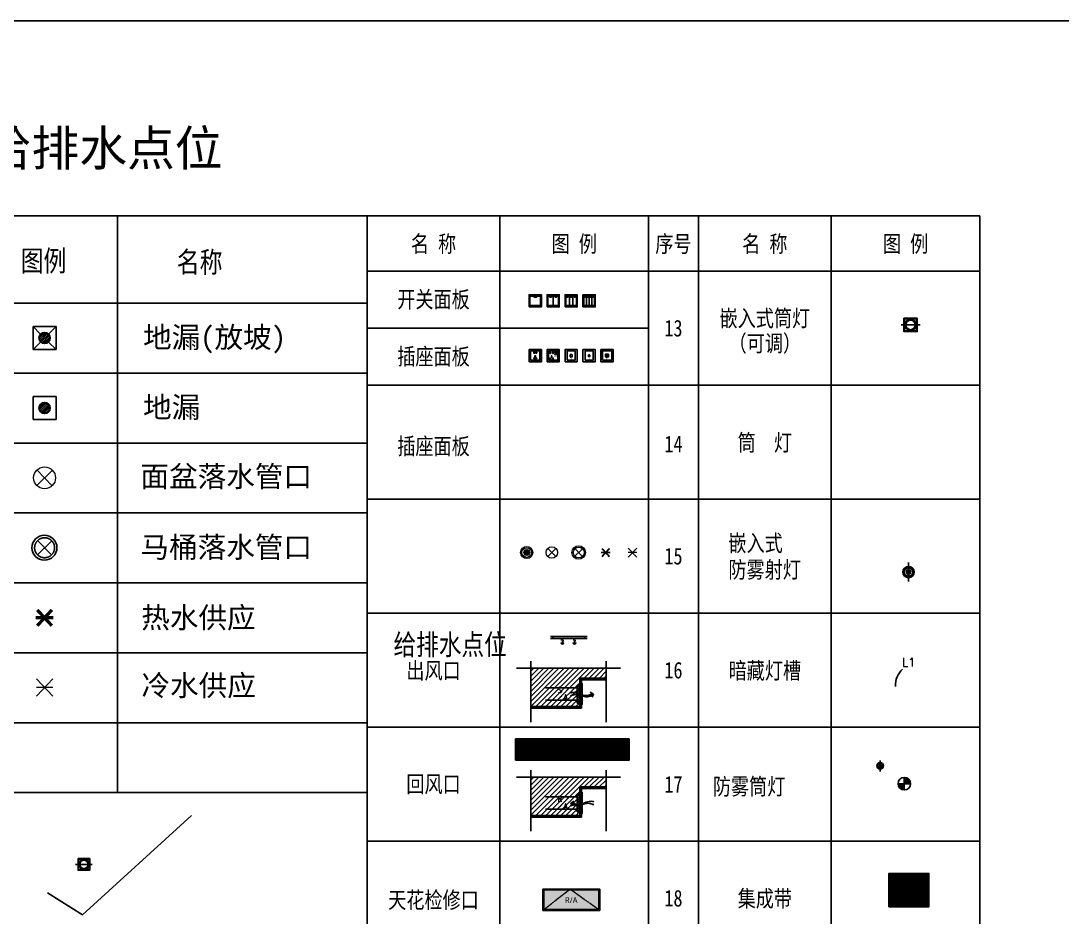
# Model space of a CAD drawing. Header units: millimetres. Extents: x -108767 to 78913, y -380878 to 1470.
# Drawn here: x -78314 to -74559, y -191854 to -188623 of the extents above; entities that cross this region are included whole.
import ezdxf
from ezdxf.enums import TextEntityAlignment as Align

# ---------------------------------------------------------------- set-up
doc = ezdxf.new("R2010")
doc.units = ezdxf.units.MM
doc.header["$LTSCALE"] = 10
for name, pattern in [('ACAD_ISO02W100', [15, 12, -3]), ('CONTINOUS', [0]), ('DASH', [0.35, 0.25, -0.1]), ('DOTE', [2.42, 2, -0.2, 0.02, -0.2])]:
    doc.linetypes.add(name, pattern=pattern)
for name, color, linetype in [('0-TQ', 4, 'Continuous'), ('00-完成面(垂直面)', 43, 'Continuous'), ('ID_Anno_Hex', 3, 'Continuous'), ('ID_DETAIL_PEN 4', 5, 'CONTINOUS'), ('ID_Elev_Pen 8', 8, 'Continuous'), ('NW-01-wall(原有墙体)', 255, 'Continuous'), ('NW-04-light(天花灯具)', 1, 'Continuous'), ('NW-开关插座', 117, 'Continuous'), ('NW-开关面板', 147, 'Continuous'), ('NW-暖通设备', 161, 'Continuous'), ('NW-暖通风口', 33, 'Continuous'), ('PM-09灯具', 1, 'Continuous'), ('PM-26地漏', 4, 'Continuous'), ('T-T-R', 193, 'Continuous'), ('动态库', 51, 'Continuous'), ('文本-30', 7, 'Continuous'), ('检修口', 251, 'ACAD_ISO02W100')]:
    doc.layers.add(name, color=color, linetype=linetype)
for name, color, linetype, lineweight in [('NW-给排水', 1, 'Continuous', 0), ('标注(布局)。', 126, 'Continuous', 0), ('给排水点(可见)。', 1, 'Continuous', 0)]:
    doc.layers.add(name, color=color, linetype=linetype, lineweight=lineweight)
doc.styles.add('163', font='', dxfattribs={"width": 0.99})
doc.styles.add('romans', font='romans.shx', dxfattribs={"width": 0.85})
doc.styles.add('SIMPLEXX', font='simplex.shx', dxfattribs={"width": 0.8, "bigfont": 'bigfont.shx'})
doc.styles.add('宋体', font='', dxfattribs={"width": 0.8})
doc.styles.add('注解-01', font='', dxfattribs={"width": 0.8, "height": 3.5})
doc.styles.add('黑体', font='', dxfattribs={"width": 0.8, "height": 3})
doc.styles.get('163').set_extended_font_data('SimSun')
doc.styles.get('宋体').set_extended_font_data('SimSun')
doc.styles.get('注解-01').set_extended_font_data('SimSun')
doc.styles.get('黑体').set_extended_font_data('Microsoft YaHei')

# ---------------------------------------------------------------- blocks, each defined once
blk = doc.blocks.new('嵌入式射灯1')
at = {"color": 250, "linetype": 'DOTE', "ltscale": 30}
blk.add_line((0, 100), (0, -100), dxfattribs=at)
blk.add_lwpolyline([(-100, 0, 0, 0, 0), (100, 0, 30, 0, 0), (155, 0, 0, 0, 0)], format="xyseb", dxfattribs=at)
blk.add_circle((0, 0), 60)
at = {"color": 250}
blk.add_circle((0, 0), 50, dxfattribs=at)
blk = doc.blocks.new('*U234')
at = {"layer": 'NW-04-light(天花灯具)', "color": 1, "ltscale": 15}
blk.add_lwpolyline([(150844.17, -14074.61), (150848.37, -14074.61), (150848.37, -14078.82), (150844.17, -14078.82)], close=True, dxfattribs=at)
at = {"layer": 'NW-04-light(天花灯具)', "color": 8, "ltscale": 15}
blk.add_lwpolyline([(150844.38, -14074.82), (150848.16, -14074.82), (150848.16, -14078.61), (150844.38, -14078.61)], close=True, dxfattribs=at)
at = {"layer": 'NW-04-light(天花灯具)', "color": 1, "linetype": 'DASH', "ltscale": 15, "xscale": 0.03, "yscale": 0.03, "zscale": 0.03, "rotation": 89.99999997803657}
blk.add_blockref('嵌入式射灯1', (150846.27, -14076.71), dxfattribs=at)
blk = doc.blocks.new('*U67')
at = {"color": 8}
blk.add_lwpolyline([(-38, 10), (38, 10), (38, 76), (-38, 76)], close=True, dxfattribs=at)
at = {"color": 250}
blk.add_lwpolyline([(-10, 67.9), (10, 67.9), (10, 69.9), (-10, 69.9)], close=True, dxfattribs=at)
at = {"layer": 'NW-开关面板'}
blk.add_lwpolyline([(-43, 0), (43, 0), (43, 86), (-43, 86)], close=True, dxfattribs=at)
blk = doc.blocks.new('*U68')
at = {"color": 250}
blk.add_line((0, 76), (0, 10), dxfattribs=at)
at = {"color": 8}
blk.add_lwpolyline([(-38, 10), (38, 10), (38, 76), (-38, 76)], close=True, dxfattribs=at)
at = {"color": 250}
for points in [[(-25.5, 67.9), (-12.5, 67.9), (-12.5, 69.9), (-25.5, 69.9)], [(12.5, 67.9), (25.5, 67.9), (25.5, 69.9), (12.5, 69.9)]]:
    blk.add_lwpolyline(points, close=True, dxfattribs=at)
at = {"layer": 'NW-开关面板'}
blk.add_lwpolyline([(-43, 0), (43, 0), (43, 86), (-43, 86)], close=True, dxfattribs=at)
blk = doc.blocks.new('*U73')
at = {"color": 250}
for p, q in [((-12.7, 76), (-12.7, 10)), ((12.7, 76), (12.7, 10))]:
    blk.add_line(p, q, dxfattribs=at)
at = {"color": 8}
blk.add_lwpolyline([(-38, 10), (38, 10), (38, 76), (-38, 76)], close=True, dxfattribs=at)
at = {"color": 250}
for points in [[(-29.3, 67.9), (-21.3, 67.9), (-21.3, 69.9), (-29.3, 69.9)], [(-4, 67.9), (4, 67.9), (4, 69.9), (-4, 69.9)], [(21.3, 67.9), (29.3, 67.9), (29.3, 69.9), (21.3, 69.9)]]:
    blk.add_lwpolyline(points, close=True, dxfattribs=at)
at = {"layer": 'NW-开关面板'}
blk.add_lwpolyline([(-43, 0), (43, 0), (43, 86), (-43, 86)], close=True, dxfattribs=at)
blk = doc.blocks.new('*U74')
at = {"color": 250}
for p, q in [((-19, 10), (-19, 76)), ((0, 76), (0, 10)), ((19, 76), (19, 10))]:
    blk.add_line(p, q, dxfattribs=at)
at = {"color": 8}
blk.add_lwpolyline([(-38, 10), (38, 10), (38, 76), (-38, 76)], close=True, dxfattribs=at)
at = {"color": 250}
for points in [[(-32.5, 67.9), (-24.5, 67.9), (-24.5, 69.9), (-32.5, 69.9)], [(-13.5, 67.9), (-5.5, 67.9), (-5.5, 69.9), (-13.5, 69.9)], [(5.5, 67.9), (13.5, 67.9), (13.5, 69.9), (5.5, 69.9)], [(24.5, 67.9), (32.5, 67.9), (32.5, 69.9), (24.5, 69.9)]]:
    blk.add_lwpolyline(points, close=True, dxfattribs=at)
at = {"layer": 'NW-开关面板'}
blk.add_lwpolyline([(-43, 0), (43, 0), (43, 86), (-43, 86)], close=True, dxfattribs=at)
blk = doc.blocks.new('*U69')
at = {"color": 8}
for points in [[(-4.7, 17.4), (-1.9, 20.2), (-9, 27.3), (-11.8, 24.5)], [(-2, 32.4), (2, 32.4), (2, 42.4), (-2, 42.4)], [(4.7, 17.4), (1.9, 20.2), (9, 27.3), (11.8, 24.5)]]:
    blk.add_lwpolyline(points, close=True, dxfattribs=at)
for points in [[(-9, 61.2), (-9, 59.3), (-5, 59.3), (-5, 69.3), (-9, 69.3), (-9, 67.3)], [(9, 67.3), (9, 69.3), (5, 69.3), (5, 59.3), (9, 59.3), (9, 61.2)]]:
    blk.add_lwpolyline(points, dxfattribs=at)
for centre, start, end in [((-9, 64.3), 90, 270), ((9, 64.3), 270, 90)]:
    blk.add_arc(centre, 3.02, start, end, dxfattribs=at)
at = {"layer": 'NW-开关插座', "color": 147}
blk.add_lwpolyline([(-43, 0), (43, 0), (43, 86), (-43, 86)], close=True, dxfattribs=at)
at = {"layer": 'NW-开关插座', "color": 251}
blk.add_lwpolyline([(-33, 10), (33, 10), (33, 76), (-33, 76)], close=True, dxfattribs=at)
blk = doc.blocks.new('*U76')
at = {"layer": 'NW-开关插座', "color": 147}
blk.add_lwpolyline([(-43, 0), (43, 0), (43, 86), (-43, 86)], close=True, dxfattribs=at)
at = {"layer": 'NW-开关插座', "color": 251}
blk.add_lwpolyline([(-33, 10), (33, 10), (33, 76), (-33, 76)], close=True, dxfattribs=at)
at = {"layer": 'NW-开关插座', "color": 8}
for points in [[(-19.5, 18.3), (-17.4, 19.5), (-21.9, 27.3), (-24.1, 26)], [(-10.3, 32.5), (-12.8, 32.5), (-12.8, 41.5), (-10.3, 41.5)], [(-3.6, 18.3), (-5.7, 19.5), (-1.2, 27.3), (1, 26)], [(12.4, 68.7), (28, 68.7), (28, 63.2), (12.4, 63.2)], [(12.4, 55.4), (28, 55.4), (28, 49.9), (12.4, 49.9)]]:
    blk.add_lwpolyline(points, close=True, dxfattribs=at)
for points in [[(-21.8, 60.1), (-21.8, 59.2), (-19.3, 59.2), (-19.3, 68.2), (-21.8, 68.2), (-21.8, 67.4)], [(-21.8, 67.4), (-21.8, 68.2), (-19.3, 68.2), (-19.3, 59.2), (-21.8, 59.2), (-21.8, 60.1)], [(-1.3, 60.1), (-1.3, 59.2), (-3.8, 59.2), (-3.8, 68.2), (-1.3, 68.2), (-1.3, 67.4)]]:
    blk.add_lwpolyline(points, dxfattribs=at)
for centre, start, end in [((-21.8, 63.7), 90, 270), ((-1.3, 63.7), 270, 90)]:
    blk.add_arc(centre, 3.69, start, end, dxfattribs=at)
at = {"color": 8, "insert": (9.8, 43.6), "char_height": 10, "attachment_point": 1, "style": '宋体'}
blk.add_mtext_dynamic_manual_height_columns('USB', width=16.301, gutter_width=12, heights=[0], dxfattribs=at)
blk = doc.blocks.new('*U70')
at = {"color": 8}
for p, q in [((-4.2, 49.3), (-4.2, 51)), ((-3.4, 49.3), (-4.2, 49.3)), ((-3.4, 51), (-3.4, 49.3)), ((-2.3, 49.3), (-2.3, 51)), ((-1.5, 49.3), (-2.3, 49.3)), ((-1.5, 51), (-1.5, 49.3)), ((-0.3, 49.3), (-0.3, 51)), ((0.5, 49.3), (-0.3, 49.3)), ((0.5, 51), (0.5, 49.3)), ((1.7, 49.3), (1.7, 51)), ((2.5, 49.3), (1.7, 49.3)), ((2.5, 51), (2.5, 49.3)), ((3.7, 49.3), (3.7, 51)), ((4.4, 49.3), (3.7, 49.3)), ((4.4, 51), (4.4, 49.3))]:
    blk.add_line(p, q, dxfattribs=at)
at = {"color": 250}
blk.add_lwpolyline([(-28, 10), (28, 10), (28, 76), (-28, 76)], close=True, dxfattribs=at)
at = {"color": 8}
blk.add_lwpolyline([(6, 51), (6, 48), (8, 48), (8, 35), (-8, 35), (-8, 48), (-6, 48), (-6, 51), (6, 51)], dxfattribs=at)
at = {"layer": 'NW-开关面板'}
blk.add_lwpolyline([(-43, 0), (43, 0), (43, 86), (-43, 86)], close=True, dxfattribs=at)
at = {"insert": (-6.5, 28), "char_height": 10, "attachment_point": 1, "style": '宋体'}
blk.add_mtext_dynamic_manual_height_columns('{\\C8;TD}', width=43.668, gutter_width=12, heights=[0], dxfattribs=at)
blk = doc.blocks.new('*U71')
at = {"color": 250}
blk.add_lwpolyline([(-28, 10), (28, 10), (28, 76), (-28, 76)], close=True, dxfattribs=at)
at = {"color": 8, "ltscale": 5}
for radius in [6, 4.8]:
    blk.add_circle((0, 43), radius, dxfattribs=at)
at = {"layer": 'NW-开关面板'}
blk.add_lwpolyline([(-43, 0), (43, 0), (43, 86), (-43, 86)], close=True, dxfattribs=at)
at = {"color": 8, "insert": (-6.5, 28), "char_height": 10, "attachment_point": 1, "style": '宋体'}
blk.add_mtext_dynamic_manual_height_columns('TV', width=48.397, gutter_width=12, heights=[0], dxfattribs=at)
blk = doc.blocks.new('*U72')
at = {"layer": 'NW-开关插座', "color": 251}
for p, q in [((-7.9, 44.5), (-4.6, 44.5)), ((-7.9, 44.5), (-7.9, 36.6)), ((-7.9, 36.6), (8, 36.6)), ((-4.6, 44.5), (-4.6, 48.7)), ((-4.6, 48.7), (4.7, 48.7)), ((4.7, 48.7), (4.7, 44.5)), ((4.7, 44.5), (8, 44.5)), ((8, 36.6), (8, 44.5))]:
    blk.add_line(p, q, dxfattribs=at)
at = {"layer": 'NW-开关插座', "color": 147}
blk.add_lwpolyline([(-43, 0), (43, 0), (43, 86), (-43, 86)], close=True, dxfattribs=at)
at = {"layer": 'NW-开关插座', "color": 251}
blk.add_lwpolyline([(-33, 10), (33, 10), (33, 76), (-33, 76)], close=True, dxfattribs=at)
at = {"layer": 'NW-开关插座', "color": 8}
for points in [[(-10.4, 52.5), (10.4, 52.5), (10.4, 33.5), (-10.4, 33.5)], [(-8.4, 50.5), (8.4, 50.5), (8.4, 35.5), (-8.4, 35.5)]]:
    blk.add_lwpolyline(points, close=True, dxfattribs=at)
at = {"insert": (-6.4, 27.9), "char_height": 10, "attachment_point": 1, "style": '宋体'}
blk.add_mtext_dynamic_manual_height_columns('{\\C8;TP}', width=52.367, gutter_width=12, heights=[0], dxfattribs=at)
blk = doc.blocks.new('fssss')
at = {"layer": '给排水点(可见)。'}
blk.add_hatch(color=256, dxfattribs=at).paths.add_polyline_path([(133601, 222462, 1), (133463, 222462, 1)])
for centre, radius in [((133531, 222462), 144), ((133532, 222462), 115), ((133532, 222462), 69)]:
    blk.add_circle(centre, radius, dxfattribs=at)
blk = doc.blocks.new('*U127')
at = {"layer": 'NW-给排水', "color": 3, "xscale": 0.009291583224694477, "yscale": 0.009291583224694477, "zscale": 0.009291583224694477}
blk.add_blockref('fssss', (-1061.09, -1852.97, 0), dxfattribs=at)
blk = doc.blocks.new('fhdagf')
at = {"layer": 'PM-09灯具', "linetype": 'ByBlock'}
h = blk.add_hatch(color=1, dxfattribs=at)
h.paths.add_polyline_path([(2.8, -0.75, 0.414214), (1.3, 0.75), (1.3, -0.75)])
h.paths.add_polyline_path([(-0.2, -0.75, 0.414214), (1.3, -2.25), (1.3, -0.75)])
at = {"layer": 'PM-09灯具', "color": 1, "linetype": 'ByBlock'}
for points in [[(1.3, 0.75), (1.3, -2.25)], [(2.8, -0.75), (-0.2, -0.75)]]:
    blk.add_lwpolyline(points, dxfattribs=at)
blk.add_circle((1.3, -0.75), 1.5, dxfattribs=at)
blk = doc.blocks.new('地排')
for p, q in [((-43.1, -41.7), (43.1, 41.7)), ((-41.7, 43.1), (41.7, -43.1))]:
    blk.add_line(p, q)
blk.add_circle((0, 0), 60)
blk = doc.blocks.new('fsa')
at = {"layer": '给排水点(可见)。', "xscale": 1.200000000000725, "yscale": 1.200000000000725, "zscale": 1.200000000000725}
blk.add_blockref('地排', (153964.9, 222591.6, 0), dxfattribs=at)
blk = doc.blocks.new('*U130')
at = {"layer": 'NW-给排水', "color": 3, "xscale": 0.01744752849845099, "yscale": 0.01744752849845099, "zscale": 0.01744752849845099}
blk.add_blockref('fsa', (-2506.67, -3669.62, 0), dxfattribs=at)
blk = doc.blocks.new('fgs')
at = {"layer": '给排水点(可见)。'}
for p, q in [((153874, 220560), (154039, 220720)), ((153876, 220723), (154037, 220557))]:
    blk.add_line(p, q, dxfattribs=at)
for centre, radius in [((153955, 220640), 144), ((153956, 220640), 115)]:
    blk.add_circle(centre, radius, dxfattribs=at)
blk = doc.blocks.new('*U131')
at = {"layer": 'NW-给排水', "color": 3, "xscale": 0.01032398136521806, "yscale": 0.01032398136521806, "zscale": 0.01032398136521806}
blk.add_blockref('fgs', (-1409.82, -2063.83, 0), dxfattribs=at)
blk = doc.blocks.new('ssaaaxc')
at = {"color": 1, "const_width": 0.372}
for points in [[(4227.56, 682.38), (4225.88, 680.57)], [(4227.56, 680.57), (4225.88, 682.38)], [(4227.71, 681.49), (4225.72, 681.49)]]:
    blk.add_lwpolyline(points, dxfattribs=at)
blk = doc.blocks.new('*U128')
at = {"layer": 'NW-给排水', "color": 126}
blk.add_blockref('ssaaaxc', (-4047.07, -467.44, 0), dxfattribs=at)
blk = doc.blocks.new('dsasfs')
at = {"color": 1}
for p, q in [((4227.76, 673.81, 0), (4225.9, 671.83, 0)), ((4225.9, 673.81, 0), (4227.76, 671.83, 0)), ((4227.76, 672.82, 0), (4225.9, 672.82, 0))]:
    blk.add_line(p, q, dxfattribs=at)
blk = doc.blocks.new('*U132')
at = {"layer": 'NW-给排水', "color": 126}
blk.add_blockref('dsasfs', (-4047.2, -458.76), dxfattribs=at)
blk = doc.blocks.new('rgdsdet')
at = {"color": 8}
for p, q in [((249160.9, 73718.6), (249160.9, 73592)), ((249190.9, 73718.6), (249160.9, 73718.6)), ((249165.9, 73718.6), (249165.9, 73592)), ((249160.9, 73698.6), (248939.3, 73698.6)), ((249160.9, 73612), (248939.3, 73612)), ((249190.9, 73592), (249160.9, 73592))]:
    blk.add_line(p, q, dxfattribs=at)
at = {"color": 8, "linetype": 'DASH', "ltscale": 2}
for p, q in [((249165.9, 73706), (249190.9, 73706)), ((249165.9, 73692), (249190.9, 73692)), ((249165.9, 73677), (249190.9, 73677)), ((249165.9, 73662), (249190.9, 73662)), ((249165.9, 73647), (249190.9, 73647)), ((249165.9, 73632), (249190.9, 73632)), ((249165.9, 73617), (249190.9, 73617)), ((249165.9, 73602), (249190.9, 73602))]:
    blk.add_line(p, q, dxfattribs=at)
at = {"color": 8}
blk.add_lwpolyline([(249190.9, 73580.3), (249195.9, 73580.3), (249195.9, 73730.3), (249190.9, 73730.3)], close=True, dxfattribs=at)
at = {"layer": 'ID_DETAIL_PEN 4', "color": 8}
for p, q in [((249253.1, 73667.2, 0), (249275.8, 73654, 0)), ((249275.8, 73654, 0), (249266.3, 73633.4, 0))]:
    blk.add_line(p, q, dxfattribs=at)
for points, knots in [([(249113.5, 73643.5, 0), (249115.5, 73643.8, 0), (249125.8, 73645.3, 0), (249164, 73664.6, 0), (249218.3, 73622.2, 0), (249260.1, 73642.2, 0), (249273.2, 73648.5, 0)], [0, 0, 0, 0, 5.963777, 31.367135, 122.577578, 164.660333, 164.660333, 164.660333, 164.660333]), ([(249114, 73663.6, 0), (249116.6, 73664.4, 0), (249126.5, 73667.2, 0), (249168, 73665.7, 0), (249217.1, 73632.3, 0), (249257.3, 73652.2, 0), (249269, 73657.9, 0)], [0, 0, 0, 0, 8.135891, 30.685936, 122.488835, 160.081351, 160.081351, 160.081351, 160.081351])]:
    blk.add_open_spline(points, degree=3, knots=knots, dxfattribs=at)
blk = doc.blocks.new('CHGFD')
at = {"color": 8}
for p, q in [((18980, 5106.5), (18758.3, 5106.5)), ((18980, 5126.5), (18980, 4999.8)), ((19010, 5126.5), (18980, 5126.5)), ((18985, 5126.5), (18985, 4999.8)), ((18985, 5124.8), (19010, 5124.8)), ((18980, 5019.8), (18758.3, 5019.8)), ((19010, 4999.8), (18980, 4999.8))]:
    blk.add_line(p, q, dxfattribs=at)
at = {"color": 8, "linetype": 'DASH', "ltscale": 2}
for p, q in [((18985, 5114.8), (19010, 5114.8)), ((18985, 5099.8), (19010, 5099.8)), ((18985, 5084.8), (19010, 5084.8)), ((18985, 5069.8), (19010, 5069.8)), ((18985, 5054.8), (19010, 5054.8)), ((18985, 5039.8), (19010, 5039.8)), ((18985, 5024.8), (19010, 5024.8)), ((18985, 5009.8), (19010, 5009.8))]:
    blk.add_line(p, q, dxfattribs=at)
at = {"color": 8}
blk.add_lwpolyline([(19010, 4988.1), (19015, 4988.1), (19015, 5138.1), (19010, 5138.1)], close=True, dxfattribs=at)
at = {"layer": 'ID_DETAIL_PEN 4', "color": 8}
for p, q in [((18957.8, 5075, 0), (18935.1, 5061.9, 0)), ((18935.1, 5061.9, 0), (18944.6, 5041.2, 0))]:
    blk.add_line(p, q, dxfattribs=at)
for points, knots in [([(19097.4, 5051.3, 0), (19095.4, 5051.6, 0), (19085.1, 5053.2, 0), (19046.9, 5072.5, 0), (18992.5, 5030.1, 0), (18950.8, 5050, 0), (18937.6, 5056.3, 0)], [0, 0, 0, 0, 5.963777, 31.367135, 122.577578, 164.660333, 164.660333, 164.660333, 164.660333]), ([(19096.9, 5071.5, 0), (19094.2, 5072.2, 0), (19084.4, 5075, 0), (19042.9, 5073.6, 0), (18993.7, 5040.2, 0), (18953.5, 5060, 0), (18941.9, 5065.8, 0)], [0, 0, 0, 0, 8.135891, 30.685936, 122.488835, 160.081351, 160.081351, 160.081351, 160.081351])]:
    blk.add_open_spline(points, degree=3, knots=knots, dxfattribs=at)
blk = doc.blocks.new('fewrfewrewrwe')
at = {"layer": 'NW-暖通风口'}
for points in [[(-322, 196), (-356, 163), (-364, 173)], [(-322, 196), (-289, 163), (-281, 173)], [(-2, 196), (-36, 163), (-43, 173)], [(-2, 196), (32, 163), (39, 173)]]:
    blk.add_hatch(color=256, dxfattribs=at).paths.add_polyline_path(points)
for p, q in [((-638, 48, 454), (336, 48, -454)), ((-636, 0, 454), (336, 0, -454)), ((-572, 48, 454), (-572, 0, 454)), ((-364, 173, 0), (-322, 196, 0)), ((-356, 163, 0), (-364, 173, 0)), ((-358, 86, 0), (-284, 103, 0)), ((-322, 70, 0), (-358, 86, 0)), ((-322, 196, 0), (-356, 163, 0)), ((-322, 119, 0), (-322, 196, 0)), ((-322, 196, 0), (-289, 163, 0)), ((-281, 173, 0), (-322, 196, 0)), ((-284, 103, 0), (-322, 119, 0)), ((-322, 48, 0), (-322, 70, 0)), ((-289, 163, 0), (-281, 173, 0)), ((-43, 173), (-2, 196)), ((-36, 163), (-43, 173)), ((-38, 86), (36, 103)), ((-2, 70), (-38, 86)), ((-2, 196), (-36, 163)), ((-2, 119), (-2, 196)), ((-2, 196), (32, 163)), ((39, 173), (-2, 196)), ((36, 103), (-2, 119)), ((-2, 48), (-2, 70)), ((32, 163), (39, 173)), ((272, 48, -454), (272, 0, -454))]:
    blk.add_line(p, q, dxfattribs=at)
blk = doc.blocks.new('A$C5C052A8A')
at = {"layer": 'NW-暖通设备', "xscale": 0.0133333333333333, "yscale": 0.0133333333333333, "zscale": 0.0133333333333333, "rotation": 270}
blk.add_blockref('fewrfewrewrwe', (0, 0), dxfattribs=at)
blk = doc.blocks.new('*U107')
h = blk.add_hatch()
h.set_pattern_fill('ANSI31', color=250, scale=8, angle=315, style=0)
h.set_pattern_definition([(0, (1800, 668.71), (9e-15, 25.4), [])])
h.paths.add_polyline_path([(-585, -60), (2385, -60), (2385, 473), (-585, 473)])
blk.add_lwpolyline([(-600, -75), (2400, -75), (2400, 488), (-600, 488)], close=True)
at = {"color": 250}
blk.add_lwpolyline([(-585, -60), (2385, -60), (2385, 473), (-585, 473)], close=True, dxfattribs=at)
at = {"color": 250, "style": '黑体'}
blk.add_attdef('条形回风口', text='', height=90, dxfattribs=at).set_placement((0, 6), align=Align.MIDDLE)
blk = doc.blocks.new('*U235')
at = {"layer": 'NW-04-light(天花灯具)', "color": 1, "ltscale": 15}
blk.add_lwpolyline([(150844.17, -14074.61), (150848.37, -14074.61), (150848.37, -14078.82), (150844.17, -14078.82)], close=True, dxfattribs=at)
at = {"layer": 'NW-04-light(天花灯具)', "color": 8, "ltscale": 15}
blk.add_lwpolyline([(150844.38, -14074.82), (150848.16, -14074.82), (150848.16, -14078.61), (150844.38, -14078.61)], close=True, dxfattribs=at)
at = {"layer": 'NW-04-light(天花灯具)', "color": 1, "linetype": 'DASH', "ltscale": 15, "xscale": 0.03, "yscale": 0.03, "zscale": 0.03, "rotation": 89.99999997803657}
blk.add_blockref('嵌入式射灯1', (150846.27, -14076.71), dxfattribs=at)
blk = doc.blocks.new('防水筒灯')
h = blk.add_hatch(color=250)
h.paths.add_polyline_path([(0, 0), (0, 30, 0.414214), (-30, 0)])
h.paths.add_polyline_path([(0, -30), (0, 0), (-30, 0, 0.414214)])
h.paths.add_polyline_path([(30, 0), (0, 0), (0, -30, 0.414214)])
h.paths.add_polyline_path([(30, 0, 0.414214), (0, 30), (0, 0)])
at = {"color": 250, "linetype": 'DOTE', "ltscale": 25}
blk.add_line((0, 133), (0, -133), dxfattribs=at)
blk.add_lwpolyline([(-133, 0, 0, 0, 0), (133, 0, 40, 40, 0)], format="xyseb", dxfattribs=at)
for radius in [80, 30]:
    blk.add_circle((0, 0), radius)
at = {"color": 250}
for radius in [70, 60]:
    blk.add_circle((0, 0), radius, dxfattribs=at)
blk = doc.blocks.new('*U236')
at = {"layer": 'NW-04-light(天花灯具)', "color": 1, "linetype": 'DASH', "ltscale": 15, "xscale": 0.0144, "yscale": 0.0144, "zscale": 0.0144}
blk.add_blockref('防水筒灯', (150846.46, -14076.76), dxfattribs=at)
blk = doc.blocks.new('dd')
at = {"layer": 'PM-26地漏'}
h = blk.add_hatch(dxfattribs=at)
h.set_pattern_fill('ANSI31', color=8, scale=126, style=0)
h.set_pattern_definition([(45, (-552350.369, -1210.773), (-11.1369318, 11.1369318), [])])
h.paths.add_polyline_path([(153973, 224763, 1), (153851, 224763, 1)])
at = {"layer": 'PM-26地漏', "color": 1}
for p, q in [((153771, 224904), (154053, 224904)), ((153771, 224622), (153771, 224904)), ((153771, 224904), (153863, 224812)), ((153961, 224812), (154053, 224904)), ((154053, 224904), (154053, 224622)), ((154053, 224622), (154053, 224904)), ((153771, 224622), (153863, 224714)), ((153961, 224714), (154053, 224622)), ((154053, 224622), (153771, 224622))]:
    blk.add_line(p, q, dxfattribs=at)
blk.add_circle((153912, 224763), 69, dxfattribs=at)
at = {"layer": 'PM-26地漏', "color": 8}
blk.add_circle((153912, 224763), 61.4, dxfattribs=at)
blk = doc.blocks.new('fsr')
at = {"layer": 'PM-26地漏'}
h = blk.add_hatch(dxfattribs=at)
h.set_pattern_fill('ANSI31', color=8, scale=126, style=0)
h.set_pattern_definition([(45, (-552350.369, -2341.222), (-11.1369318, 11.1369318), [])])
h.paths.add_polyline_path([(153973, 223632, 1), (153851, 223632, 1)])
at = {"layer": 'PM-26地漏', "color": 1}
for p, q in [((153771, 223773), (154053, 223773)), ((153771, 223491), (153771, 223773)), ((154053, 223773), (154053, 223491)), ((154053, 223491), (154053, 223773)), ((154053, 223491), (153771, 223491))]:
    blk.add_line(p, q, dxfattribs=at)
blk.add_circle((153912, 223632), 69, dxfattribs=at)
at = {"layer": 'PM-26地漏', "color": 8}
blk.add_circle((153912, 223632), 61.4, dxfattribs=at)

msp = doc.modelspace()

# ---------------------------------------------------------------- hatches: boundary and pattern name
at = {"layer": 'ID_Elev_Pen 8'}
h = msp.add_hatch(dxfattribs=at)
h.set_pattern_fill('ANSI31', color=256, scale=102.4, style=0)
h.set_pattern_definition([(45, (-81438.992, -199913.677), (-9.050967, 9.050967), [])])
h.paths.add_polyline_path([(-76203.3, -190992), (-76203.3, -190956.5), (-76475.2, -190956.5), (-76475.2, -191094.4), (-76299.1, -191094.4), (-76299.1, -191071.9), (-76308.4, -191071.9), (-76308.4, -191021.6), (-76299.1, -191021.6), (-76299.1, -190992)])
h = msp.add_hatch(dxfattribs=at)
h.set_pattern_fill('ANSI31', color=256, scale=102.4, style=0)
h.set_pattern_definition([(45, (-81438.992, -200306.144), (-9.050967, 9.050967), [])])
h.paths.add_polyline_path([(-76203.3, -191384.5), (-76203.3, -191349), (-76475.2, -191349), (-76475.2, -191486.9), (-76299.1, -191486.9), (-76299.1, -191464.4), (-76308.4, -191464.4), (-76308.4, -191414), (-76299.1, -191414), (-76299.1, -191384.5)])
at = {"layer": 'NW-01-wall(原有墙体)'}
msp.add_hatch(color=250, dxfattribs=at).paths.add_polyline_path([(-76428.7, -191826.5), (-76229.8, -191826.5), (-76229.8, -191755.8), (-76428.7, -191755.8)])
at = {"layer": 'PM-09灯具'}
h = msp.add_hatch(color=8, dxfattribs=at)
edge = h.paths.add_edge_path()
edge.add_ellipse((-75113.2, -190609.6), major_axis=(5.59, 5.59), ratio=1, start_angle=135, end_angle=315)
edge.add_ellipse((-75113.2, -190609.6), major_axis=(5.59, 5.59), ratio=1, start_angle=315, end_angle=495)
at = {"layer": 'PM-09灯具', "ltscale": 0.5}
h = msp.add_hatch(dxfattribs=at)
h.set_pattern_fill('_USER', color=250, scale=4.8, pattern_type=0)
h.set_pattern_definition([(0, (-124235.093, -172906.7434), (0, 4.8), [])])
h.paths.add_polyline_path([(-75181.9, -191814.3), (-75041.9, -191814.3), (-75041.9, -191698.3), (-75181.9, -191698.3)])

# ---------------------------------------------------------------- linework, layer by layer
at = {"color": 1, "elevation": 0}
msp.add_lwpolyline([(-78217.9, -191766.1), (-78092.1, -191845.4), (-77699.2, -191487.6)], dxfattribs=at)
at = {"color": 250, "elevation": 0}
msp.add_lwpolyline([(-76428.7, -191826.5), (-76229.8, -191826.5), (-76229.8, -191755.8), (-76428.7, -191755.8)], close=True, dxfattribs=at)
at = {"color": 1}
msp.add_circle((-78229.1, -190522.1), 45, dxfattribs=at)
at = {"color": 8, "linetype": 'DASH', "ltscale": 500}
msp.add_circle((-78228.7, -190522.1), 36, dxfattribs=at)
at = {"layer": '0-TQ'}
for p, q in [((-78491.7, -189325.7), (-77065.7, -189325.7)), ((-77065.7, -189325.7), (-77065.7, -191404.7)), ((-78491.7, -189640.7), (-77065.7, -189640.7)), ((-78491.7, -189892.7), (-77065.7, -189892.7)), ((-78491.7, -190144.7), (-77065.7, -190144.7)), ((-78491.7, -190396.7), (-77065.7, -190396.7)), ((-78491.7, -190648.7), (-77065.7, -190648.7)), ((-78491.7, -190900.7), (-77065.7, -190900.7)), ((-78491.7, -191152.7), (-77065.7, -191152.7)), ((-78491.7, -191404.7), (-77065.7, -191404.7))]:
    msp.add_line(p, q, dxfattribs=at)
at = {"layer": '0-TQ', "elevation": 0}
msp.add_lwpolyline([(-77965.7, -189325.7), (-77965.7, -191404.7)], dxfattribs=at)
at = {"layer": '00-完成面(垂直面)'}
for p, q in [((-76293, -191100.6), (-76475.2, -191100.6)), ((-76293, -191493), (-76475.2, -191493))]:
    msp.add_line(p, q, dxfattribs=at)
at = {"layer": '00-完成面(垂直面)', "elevation": 0}
for points in [[(-76293, -191000.7), (-76295.6, -191000.7), (-76295.6, -190998.2), (-76293, -190998.2)], [(-76203.3, -190998.2), (-76293, -190998.2)], [(-76293, -191000.7), (-76293, -191100.6)], [(-76293, -191393.2), (-76295.6, -191393.2), (-76295.6, -191390.6), (-76293, -191390.6)], [(-76203.3, -191390.6), (-76293, -191390.6)], [(-76293, -191393.2), (-76293, -191493)]]:
    msp.add_lwpolyline(points, dxfattribs=at)
at = {"layer": 'ID_Anno_Hex'}
for p, q in [((-76475.2, -191150.8), (-76475.2, -190930.9)), ((-76203.3, -190930.9), (-76203.3, -191150.8)), ((-76526.4, -190956.5), (-76152.1, -190956.5)), ((-76526.4, -191349), (-76152.1, -191349)), ((-76475.2, -191543.3), (-76475.2, -191323.4)), ((-76203.3, -191323.4), (-76203.3, -191543.3))]:
    msp.add_line(p, q, dxfattribs=at)
at = {"layer": 'ID_Elev_Pen 8'}
for p, q in [((-76299.1, -191094.4), (-76475.2, -191094.4)), ((-76299.1, -191486.9), (-76475.2, -191486.9))]:
    msp.add_line(p, q, dxfattribs=at)
at = {"layer": 'ID_Elev_Pen 8', "elevation": 0}
for points in [[(-76284.3, -190992), (-76284.3, -190992), (-76299.1, -190992), (-76299.1, -191100.6)], [(-76203.3, -190992), (-76284.3, -190992)], [(-76284.3, -191384.5), (-76284.3, -191384.5), (-76299.1, -191384.5), (-76299.1, -191493)], [(-76203.3, -191384.5), (-76284.3, -191384.5)]]:
    msp.add_lwpolyline(points, dxfattribs=at)
at = {"layer": 'NW-01-wall(原有墙体)', "ltscale": 30}
for p, q in [((-88463.7, -188622.6), (-70829.1, -188622.6)), ((-77065.7, -189325.7), (-77065.7, -193224.4)), ((-76050.7, -189325.7), (-77065.7, -189325.7)), ((-76586.5, -189325.7), (-76586.5, -193224.4)), ((-74856, -189325.7), (-76050.7, -189325.7)), ((-76050.7, -189325.7), (-76050.7, -193224.4)), ((-76050.7, -189325.7), (-76050.7, -193224.4)), ((-75871, -189325.7), (-75871, -193224.4)), ((-75391.8, -189325.7), (-75391.8, -193224.4)), ((-76050.7, -189525.4), (-77065.7, -189525.4)), ((-74856, -189525.4), (-76050.7, -189525.4)), ((-76050.7, -189936.4), (-77065.7, -189936.4)), ((-74856, -189936.4), (-76050.7, -189936.4)), ((-76050.7, -190347.4), (-77065.7, -190347.4)), ((-74856, -190347.4), (-76050.7, -190347.4)), ((-76050.7, -190758.4), (-77065.7, -190758.4)), ((-74856, -190758.4), (-76050.7, -190758.4)), ((-76050.7, -191169.4), (-77065.7, -191169.4)), ((-74856, -191169.4), (-76050.7, -191169.4)), ((-76050.7, -191580.4), (-77065.7, -191580.4)), ((-74856, -191580.4), (-76050.7, -191580.4)), ((-74856, -191580.4), (-74856, -193224.4))]:
    msp.add_line(p, q, dxfattribs=at)
at = {"layer": 'NW-01-wall(原有墙体)', "linetype": 'DASH', "ltscale": 500}
for p, q in [((-78254.6, -190547.2), (-78202.8, -190497.1)), ((-78253.7, -190496.3), (-78203.7, -190548))]:
    msp.add_line(p, q, dxfattribs=at)
at = {"layer": 'NW-暖通风口', "elevation": 0}
msp.add_lwpolyline([(-76431.8, -191829.5), (-76226.7, -191829.5), (-76226.7, -191752.7), (-76431.8, -191752.7)], close=True, dxfattribs=at)
at = {"layer": 'PM-09灯具', "color": 1, "ltscale": 0.5}
for p, q in [((-76339, -191029.5), (-76372.3, -191064.4)), ((-76339, -191422), (-76372.3, -191457))]:
    msp.add_line(p, q, dxfattribs=at)
at = {"layer": 'PM-09灯具', "color": 1, "ltscale": 0.5, "elevation": 0}
msp.add_lwpolyline([(-75183.9, -191816.3), (-75039.9, -191816.3), (-75039.9, -191696.3), (-75183.9, -191696.3)], close=True, dxfattribs=at)
at = {"layer": 'PM-09灯具', "color": 8, "ltscale": 0.5, "elevation": 0}
msp.add_lwpolyline([(-75181.9, -191814.3), (-75041.9, -191814.3), (-75041.9, -191698.3), (-75181.9, -191698.3)], close=True, dxfattribs=at)
at = {"layer": 'PM-09灯具', "color": 1}
msp.add_ellipse((-75113.2, -190609.6), major_axis=(5.59, 5.59), ratio=1, start_param=5.497787, end_param=11.780972, dxfattribs=at)
at = {"layer": 'T-T-R'}
msp.add_arc((-75080.9, -191018.5), 79.7, 132.5618, 182.5306, dxfattribs=at)
at = {"layer": '文本-30'}
for p, q in [((-74856, -189325.7), (-74856, -191580.4)), ((-76050.7, -189730.9), (-77065.7, -189730.9))]:
    msp.add_line(p, q, dxfattribs=at)
at = {"layer": '检修口', "ltscale": 0.01}
for p, q in [((-76226.7, -191752.7), (-76431.8, -191752.7)), ((-76431.8, -191752.7), (-76431.8, -191829.5)), ((-76226.7, -191829.5), (-76226.7, -191752.7)), ((-76431.8, -191829.5), (-76226.7, -191829.5))]:
    msp.add_line(p, q, dxfattribs=at)
at = {"layer": '检修口', "ltscale": 0.01, "elevation": 0}
msp.add_lwpolyline([(-76431.8, -191829.5), (-76333.5, -191752.7), (-76226.7, -191829.5)], dxfattribs=at)

# ---------------------------------------------------------------- block references
for name, p, xscale, yscale, zscale in [('*U235', (-1791401.2, -29557.3), 11.37777777777778, 11.37777777777778, 11.37777777777778), ('*U127', (-79433, -194046.4, 0), 16.384, 16.384, 16.384), ('*U130', (-79342.7, -194046.4, 0), 16.384, 16.384, 16.384), ('*U131', (-79245.5, -194046.4, 0), 16.384, 16.384, 16.384), ('*U128', (-79148.7, -194046.4, 0), 16.384, 16.384, 16.384), ('*U132', (-79051.5, -194046.7, 0), 16.384, 16.384, 16.384), ('*U236', (-2767344.5, 60625.2), 17.84749455337691, 17.84749455337691, 17.84749455337691), ('*U236', (-1619883, -47162.6, 0), 10.24, 10.24, 10.24)]:
    msp.add_blockref(name, p, dxfattribs=dict(xscale=xscale, yscale=yscale, zscale=zscale))
at = {"color": 8, "xscale": 0.5120000000000001, "yscale": 0.5120000000000001, "zscale": 0.5120000000000001}
msp.add_blockref('rgdsdet', (-203878.7, -228760.9), dxfattribs=at)
at = {"layer": 'Defpoints', "xscale": 0.5120000000000001, "yscale": 0.5120000000000001, "zscale": 0.5120000000000001}
msp.add_blockref('CHGFD', (-86026.1, -194034.2), dxfattribs=at)
at = {"layer": 'NW-04-light(天花灯具)', "xscale": 10, "yscale": 10, "zscale": 10}
msp.add_blockref('*U234', (-1586549.6, -50896.5), dxfattribs=at)
at = {"layer": 'NW-暖通风口', "xscale": -10.24, "yscale": 10.24, "zscale": 10.24, "rotation": 90}
msp.add_blockref('A$C5C052A8A', (-76317.6, -190842.5, -62), dxfattribs=at)
at = {"layer": 'NW-暖通风口'}
ref = msp.add_blockref('*U107', (-76448.5, -191278.1, 0), dxfattribs=dict(at, xscale=0.136533333333333, yscale=0.136533333333333, zscale=0.136533333333333))
ref.add_attrib('条形回风口', 'R/A', dxfattribs={"layer": '0', "color": 250, "height": 12.29, "style": '黑体'}).set_placement((-76316.7, -191250, 0), align=Align.MIDDLE)
at = {"layer": 'PM-09灯具', "color": 4, "linetype": 'ByBlock', "xscale": 15.01866666665793, "yscale": 15.01866666665793, "zscale": 15.01866666665793}
msp.add_blockref('fhdagf', (-75148, -191361.5), dxfattribs=at)
at = {"layer": '动态库', "color": 51, "ltscale": 5, "xscale": 0.5120000000000001, "yscale": 0.5120000000000001, "zscale": 0.5120000000000001}
for name, p in [('*U67', (-76459.3, -189654)), ('*U68', (-76394.6, -189654)), ('*U73', (-76329.9, -189654)), ('*U74', (-76265.2, -189654)), ('*U69', (-76459.3, -189851.6)), ('*U76', (-76394.6, -189851.6)), ('*U70', (-76329.9, -189851.6)), ('*U71', (-76265.2, -189851.6)), ('*U72', (-76200.5, -189851.6))]:
    msp.add_blockref(name, p, dxfattribs=at)
at = {"layer": '标注(布局)。', "color": 3}
for name, p, xscale, yscale, zscale in [('dd', (-123276.4, -255550.8), 0.292684871577876, 0.292684871577876, 0.292684871577876), ('fsr', (-123276.4, -255471.9), 0.292684871577876, 0.292684871577876, 0.292684871577876), ('fsa', (-162847.4, -312605.8, 0), 0.5495971477012064, 0.5495971477012064, 0.5495971477012064)]:
    msp.add_blockref(name, p, dxfattribs=dict(at, xscale=xscale, yscale=yscale, zscale=zscale))
at = {"layer": '标注(布局)。', "color": 126, "xscale": 31.49999999999999, "yscale": 31.49999999999999, "zscale": 31.49999999999999}
for name, p in [('ssaaaxc', (-211370.4, -212241.1)), ('dsasfs', (-211373.8, -212219.9, 0))]:
    msp.add_blockref(name, p, dxfattribs=at)

# ---------------------------------------------------------------- texts
at = {"color": 147, "style": '宋体', "width": 0.8}
for s, p in [('图例', (-78314.9, -189525.6, 0)), ('名称', (-77751.9, -189530.1))]:
    msp.add_text(s, height=75.6, dxfattribs=at).set_placement(p)
at = {"color": 77, "style": '宋体'}
for s, p in [('地漏(放坡)', (-77873.6, -189801.2)), ('地漏', (-77873.6, -190053.1)), ('面盆落水管口', (-77882.9, -190302.7)), ('马桶落水管口', (-77882.9, -190557.6)), ('热水供应', (-77880.2, -190811.9)), ('冷水供应', (-77879.3, -191056.4))]:
    msp.add_text(s, height=75.6, dxfattribs=at).set_placement(p)
at = {"color": 3, "insert": (-78448.1, -189017.6), "char_height": 127.58, "width": 2761.762, "attachment_point": 1, "style": '163'}
msp.add_mtext('给排水点位', dxfattribs=at)
at = {"layer": 'NW-暖通风口', "color": 40, "style": '黑体'}
msp.add_attdef('R/A', text='', height=21.5, dxfattribs=at).set_placement((-76329.5, -191792.5), align=Align.MIDDLE)
at = {"layer": 'PM-09灯具', "color": 1, "ltscale": 0.5, "char_height": 20.5, "width": 74.345, "attachment_point": 3, "rotation": 0, "style": 'romans'}
for s, insert in [('S', (-76362.8, -191024.7)), ('A', (-76343.7, -191051.4)), ('R', (-76362.8, -191417.2)), ('A', (-76343.7, -191443.9))]:
    msp.add_mtext(s, dxfattribs=dict(at, insert=insert))
at = {"layer": 'T-T-R', "style": 'SIMPLEXX'}
msp.add_text('L1', height=30.72, rotation=359.9986, dxfattribs=at).set_placement((-75112.7, -190949.9), align=Align.CENTER)
at = {"layer": '文本-30', "style": '注解-01', "width": 0.8}
for s, height, p in [('名 称', 59.9, (-76826.1, -189425.5)), ('图 例', 59.9, (-76318.6, -189425.5)), ('序号', 59.9, (-75960.9, -189425.5)), ('名 称', 59.9, (-75631.4, -189425.5)), ('图 例', 59.9, (-75123.9, -189425.5)), ('开关面板', 59.9, (-76826.1, -189625.8)), ('嵌入式筒灯', 59.9, (-75631.4, -189693.6)), ('13', 59.9, (-75960.9, -189730.9)), ('（可调）', 59.9, (-75631.4, -189784)), ('插座面板', 59.9, (-76826.1, -189831.3)), ('插座面板', 59.9, (-76826.1, -190154.7)), ('14', 59.9, (-75960.9, -190147.9)), ('筒  灯', 59.9, (-75631.4, -190141.9)), ('15', 59.9, (-75960.9, -190552.9)), ('给排水点位', 74.88, (-76766.2, -190869.5)), ('出风口', 59.9, (-76826.1, -190963.9)), ('16', 59.9, (-75960.9, -190963.9)), ('暗藏灯槽', 59.9, (-75631.4, -190963.9)), ('回风口', 59.9, (-76826.1, -191374.9)), ('17', 59.9, (-75960.9, -191374.9)), ('天花检修口', 59.9, (-76826.1, -191790.4)), ('18', 59.9, (-75960.9, -191785.9)), ('集成带', 59.9, (-75631.4, -191785.9))]:
    msp.add_text(s, height=height, dxfattribs=at).set_placement(p, align=Align.MIDDLE)
for s, p in [('嵌入式', (-75762.9, -190535.4)), ('防雾射灯', (-75762.9, -190630.9)), ('防雾筒灯', (-75818.8, -191412.6))]:
    msp.add_text(s, height=59.9, dxfattribs=at).set_placement(p)

doc.saveas('drawing.dxf')
